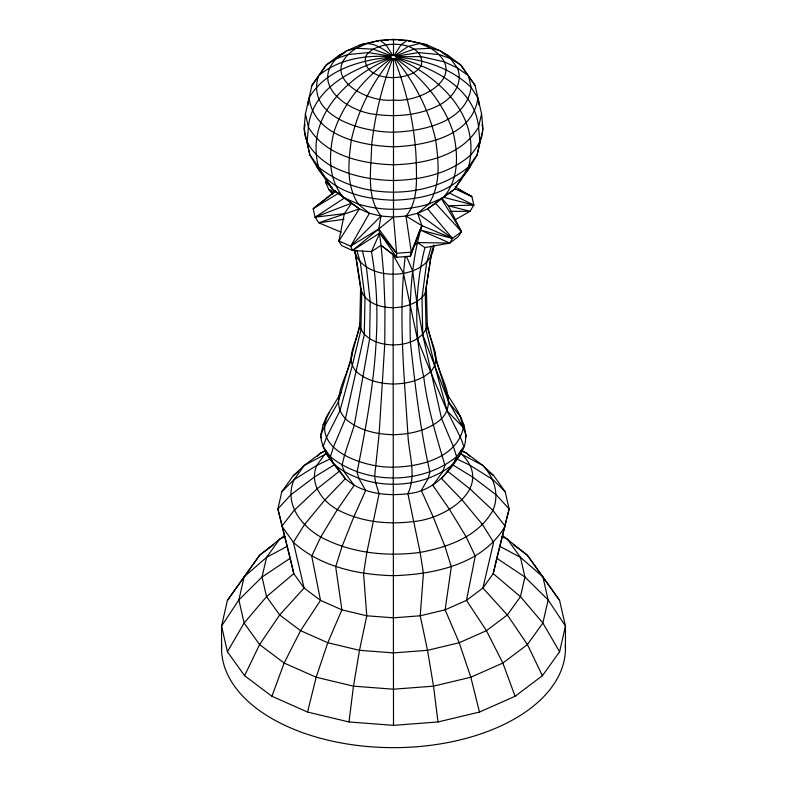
<?xml version="1.0" encoding="UTF-8"?>
<svg xmlns="http://www.w3.org/2000/svg" width="787" height="787" viewBox="0 0 787 787"><rect width="100%" height="100%" fill="white"/><g stroke="black" fill="none" stroke-linecap="round" stroke-linejoin="round"><path stroke-width="1.18" d="M445.727 392.447L447.114 394.376C458.526 411.483 474.168 434.286 460.149 454.542C448.403 473.833 431.797 491.708 407.902 493.685C386.309 496.39 362.197 493.616 345.316 478.712C335.262 465.629 322.267 453.046 320.634 435.693L324.116 427.056L337.987 402.669L350.756 359.364L359.738 325.11L360.594 288.445L354.583 249.479M308.002 105.301L308.415 100.775M305.415 113.938L304.008 128.861L309.852 154.911L316.443 166.077L332.36 189.126L359.384 208.87L369.378 213.297L381.016 216.081L393.5 217.035L405.984 216.081L417.622 213.297L427.616 208.87L454.64 189.126L470.557 166.077L477.148 154.911L482.992 128.861L481.585 113.938L475.073 85.419L460.729 64.957L448.393 55.68L440.149 50.752L426.485 44.702L407.115 40.383L393.5 39.35L379.885 40.383L360.515 44.702L346.851 50.752L338.607 55.68L326.271 64.957L311.927 85.419L305.415 113.938L308.415 127.1L307.058 142.231L309.852 154.911L318.509 166.972L332.36 189.126L359.384 208.87L338.902 240.96L341.578 245.603L352.546 250.463L371.434 251.643L381.075 245.347L378.813 228.938L381.016 216.081C365.532 196.465 371.425 168.27 371.641 145.133C374.907 115.669 381.892 86.54 392.674 58.917C405.944 56.487 383.299 52.542 392.674 58.917M405.246 256.434C398.163 315.341 404.184 374.71 407.863 433.627C408.551 453.519 416.923 474.531 407.902 493.685L420.13 552.405L423.426 573.408L420.219 615.788L427.518 650.318L433.519 686.156L438.005 721.964L393.5 725.348L348.995 721.964L307.53 712.048L271.918 696.269L244.59 675.708L227.413 651.764L221.55 626.068L227.413 600.383L259.582 555.278L284.422 535.494M348.995 721.964L353.481 686.156L359.482 650.318L366.781 615.788L363.574 573.408L366.87 552.405L379.098 493.685L375.645 482.716L374.642 476.322L379.137 433.627L384.764 343.939L384.981 306.792L383.594 273.109L381.075 245.347L396.599 257.28L410.312 256.237L421.881 225.662L417.622 213.297L428.797 204.04L443.415 197.567C459.087 179.21 458.319 154.744 453.214 132.511C443.514 102.113 421.34 76.821 395.743 58.445M355.508 252.922L361.715 293.354L360.889 330.156L352.212 365.748L339.886 410.971L326.477 437.424L323.123 446.583L330.402 456.726L333.747 464.153C366.772 490.96 420.228 490.96 453.253 464.153L456.598 456.726L463.877 446.583L460.523 437.424L447.114 410.971L434.788 365.748L426.111 330.156L425.285 293.354L431.758 251.771L433.735 245.042M394.326 58.917C406.997 92.148 415.379 127.396 416.293 163.057C416.559 180.833 418.113 201.6 405.984 216.081L421.881 225.662C410.607 263.055 409.201 303.103 410.381 341.991C415.133 385.65 420.16 429.289 429.928 472.121L428 478.732L421.32 490.468L433.184 516.882L444.95 546.463L451.305 566.738L445.117 609.836L459.215 642.733L470.823 677.243L479.47 712.048L438.005 721.964M381.075 245.347L396.599 257.28L396.599 253.276L379.787 233.011L352.546 250.463L350.658 246.164L338.902 240.96L344.342 213.661L351.72 203.105L315.115 217.173L313.177 208.693L335.341 191.133M441.596 198.088L448.324 205.761L461.507 231.644L458.221 236.739L449.81 243.065L424.921 247.58C414.336 289.823 414.169 334.357 423.721 376.806C427.469 407.223 436.273 436.264 445.019 465.442L442.284 472.407L432.85 485.363L449.623 509.602L466.258 537.029L475.25 556.134L466.494 600.363L486.445 630.672L502.844 663.048L515.082 696.269L479.47 712.048M305.022 124.405C301.313 142.044 316.433 156.869 330.215 165.398C349.664 175.826 371.592 180.046 393.5 180.528C421.045 179.839 450.016 173.671 471 154.695C477.857 146.431 484.999 135.6 481.978 124.405M307.442 139.614L306.9 141.975L308.042 144.001M325.936 450.439L320.742 453.007L304.392 465.314L293.374 475.555L281.825 491.659L277.88 508.933L293.787 573.644L304.097 588.017L320.506 600.363L341.883 609.836L366.781 615.788L393.5 617.825L420.219 615.788L445.117 609.836L466.494 600.363L482.903 588.017L493.213 573.644L509.12 508.933L505.175 491.659L493.626 475.555L482.608 465.314L466.258 453.007L461.064 450.439M341.273 392.447L326.477 416.687L323.123 424.803L320.634 435.693L321.608 437.828M359.954 323.585C358.98 339 343.24 357.908 356.481 371.7C366.506 380.76 380.347 383.702 393.5 384.036C406.653 383.702 420.494 380.76 430.519 371.7C443.76 357.908 428.02 339 427.046 323.585M431.492 252.922L425.285 293.354C412.772 312.911 366.998 313.452 360.594 288.445M426.406 288.445L427.262 325.11C421.301 351.484 365.699 351.484 359.738 325.11M481.585 113.938L478.585 127.1L479.942 142.231L477.148 154.911L468.491 166.972L454.64 189.126L427.616 208.87L452.486 238.431L449.81 243.065L417.494 242.583L413.214 246.675M460.926 451.108L460.149 454.542L454.837 461.31M515.082 696.269L542.41 675.708L559.587 651.764L565.45 626.068L559.587 600.383L527.418 555.278L502.578 535.494M307.53 712.048L316.177 677.243L327.786 642.733L341.883 609.836L335.695 566.738L342.05 546.463L353.816 516.882L365.68 490.468L359 478.732L357.072 472.121C371.444 399.904 384.686 325.11 371.434 251.643L379.787 233.011L396.599 257.28M497.02 557.048L509.12 508.933L496.4 495.013L472.869 477.197L452.24 464.546M431.237 246.498L426.633 262.819L421.989 297.939L422.747 334.859L441.576 418.694L453.587 447.085L456.598 456.726C421.724 485.028 365.276 485.028 330.402 456.726L333.413 447.085L345.424 418.694L364.253 334.859L365.011 297.939L360.367 262.819L357.121 251.132M352.212 352.97C350.441 373.923 327.392 399.57 345.424 418.694C358.449 430.469 376.412 434.286 393.5 434.719C410.588 434.286 428.551 430.469 441.576 418.694C459.608 399.57 436.559 373.923 434.788 352.97M433.942 245.741C430.981 282.208 361.026 283.812 354.239 249.587M419.56 231.093L410.312 256.237L411.296 252.155L421.881 225.662L452.486 238.431L461.507 231.644L441.359 198.462M271.918 696.269L284.156 663.048L300.555 630.672L320.506 600.363L311.75 556.134L320.742 537.029L337.377 509.602L354.15 485.363L344.716 472.407L341.981 465.442L344.44 455.388L354.248 425.334L369.624 338.892L370.234 301.874L366.447 267.393L362.364 250.797M338.902 240.96L339.768 238.736M465.392 437.828L466.366 435.693L462.884 427.056L449.013 402.669L422.747 334.859L416.766 301.874L412.624 270.905L406.456 256.296M244.59 675.708L259.582 644.563L279.67 614.952L304.097 588.017L293.374 542.302L281.825 526.208L294.112 510.389L316.836 489.061L339.748 470.96L333.678 463.238M478.958 144.001L480.1 141.975L479.558 139.614M393.5 58.976L393.5 217.035L378.813 228.938L350.658 246.164L369.378 213.297L358.203 204.04L343.585 197.567C327.913 179.21 328.681 154.744 333.786 132.511C343.486 102.113 365.66 76.821 391.257 58.445M227.413 651.764L244.127 623.029L266.537 596.654L293.787 573.644L290.275 558.219L262.061 577.009L238.864 599.92L221.55 626.068L221.55 648.38M455.152 186.853L471.885 196.632L473.823 205.112L470.026 211.3L455.25 219.721M394.326 55.375L400.967 44.829L407.115 40.383L426.485 44.702L428.433 45.98M311.927 85.419L326.271 64.957L336.364 58.641L346.851 50.752L356.304 48.243L367.195 43.423L379.885 40.383L386.033 44.829L392.674 55.375M470.557 166.077C455.112 192.382 421.773 199.308 393.5 200.213C365.227 199.308 331.888 192.382 316.443 166.077M329.251 412.831C307.855 449.83 366.339 468.344 393.5 467.124C421.301 466.789 459.342 457.04 463.877 424.803L462.559 422.963M323.123 424.803L324.441 422.963M227.413 600.383L259.582 555.278L273.758 544.614M453.322 463.238L441.684 478.712L462.235 500.109L482.608 524.722L493.626 542.302L482.903 588.017L507.33 614.952L527.418 644.563L542.41 675.708M391.916 58.73C372.379 82.242 357.78 110.308 351.277 140.263C348.375 161.728 345.975 184.837 358.203 204.04C381.105 211.054 405.895 211.054 428.797 204.04C441.025 184.837 438.625 161.728 435.723 140.263C429.22 110.308 414.621 82.242 395.084 58.73M350.658 246.164L381.016 216.081M281.825 491.659L294.112 479.637L304.392 465.314L327.048 453.43M317.466 456.185L320.742 453.007L325.228 451.02M352.546 250.463L378.813 228.938L396.599 253.276L411.296 252.155L405.984 216.081M459.815 180.774L461.694 179.288M334.898 191.743L313.177 208.693L339.049 192.953M332.606 194.025L328.779 189.451L325.493 182.171L327.294 180.813M293.374 475.555L298.204 471.915M326.703 452.83L324.765 454.286L316.836 465.343L294.112 479.637C283.664 503.188 300.86 525.647 320.742 537.029C351.041 553.212 386.427 556.842 420.13 552.405C447.97 547.24 478.329 536.557 492.888 510.389C499.745 494.59 494.216 477.256 482.608 465.314L459.952 453.43M395.084 55.562L407.932 46.492L419.805 43.423L430.696 48.243L440.149 50.752L450.636 58.641L460.729 64.957L475.073 85.419M358.567 45.98C369.929 39.252 383.072 48.509 391.916 55.562M341.283 232.254L318.774 222.8L315.115 217.173L344.844 197.724M334.76 464.546L314.131 477.197L290.6 495.013L277.88 508.933L289.98 557.048M287.501 546.158L266.537 557.373L244.127 576.812L238.864 599.92L244.127 623.029L259.582 644.563L284.156 663.048L316.177 677.243L353.481 686.156L393.5 689.205L433.519 686.156L470.823 677.243L502.844 663.048L527.418 644.563L542.873 623.029L548.136 599.92L542.873 576.812L520.463 557.373L499.499 546.158M390.755 58.061C348.031 76.123 305.189 116.21 318.509 166.972C359.098 200.528 427.902 200.528 468.491 166.972C481.811 116.21 438.969 76.123 396.245 58.061M331.022 458.526L316.836 465.343C308.848 483.188 322.05 501.132 337.377 509.602C360.751 522.086 388.04 524.89 414.041 521.466C446.485 518.751 496.095 486.218 460.297 452.83M338.607 55.68L343.968 53.3M285.219 536.655L279.67 539.075L266.537 557.373L262.061 577.009L266.537 596.654L279.67 614.952L300.555 630.672L327.786 642.733L359.482 650.318L393.5 652.895L427.518 650.318L459.215 642.733L486.445 630.672L507.33 614.952L520.463 596.654L524.939 577.009L520.463 557.373L507.33 539.075L501.781 536.655M395.743 55.847L413.903 49.148L430.696 48.243C471.088 74.116 422.304 103.186 393.5 100.087C364.696 103.186 315.912 74.116 356.304 48.243L373.097 49.148L391.257 55.847M359.384 208.87L318.774 222.8L344.027 219.268M390.431 57.618C355.98 66.806 312.498 86.826 308.415 127.1C325.464 156.141 362.276 163.794 393.5 164.788C424.724 163.794 461.536 156.141 478.585 127.1C474.502 86.826 431.02 66.806 396.569 57.618M396.245 56.231L418.487 52.591L439.057 54.539L450.636 58.641L457.227 67.83L468.491 75.768L471.128 87.367L477.955 98.041C472.643 136.181 425.423 145.644 393.5 146.795C361.577 145.644 314.357 136.181 309.045 98.041C325.07 69.935 360.151 60.186 390.322 57.146M315.115 217.173L344.342 213.661M376.422 40.894L378.862 40.708M381.302 40.521L388.621 39.96M391.06 39.783L395.94 39.783M449.229 192.894L473.823 205.112L448.324 205.761L470.026 211.3L450.705 211.369M332.045 187.375L325.493 182.171L327.874 182.141M396.569 56.674L421.37 56.615L444.311 61.858L457.227 67.83C463.868 82.665 452.889 97.578 440.149 104.622C420.72 114.991 398.035 117.322 376.422 114.479C350.599 112.757 309.783 86.275 336.364 58.641L347.943 54.539L368.513 52.591L390.755 56.231M390.431 56.674C365.306 54.864 338.312 59.074 318.509 75.768C305.317 117.096 363.319 132.295 393.5 132.186C422.845 131.134 466.258 122.428 471.128 87.367C451.236 68.164 423.77 59.31 396.678 57.146M398.379 39.96L405.698 40.521M408.138 40.708L410.578 40.894M443.593 197.291L473.823 205.112M449.81 243.065L419.983 229.952L452.486 238.431L417.622 213.297M443.032 53.3L448.393 55.68M461.772 451.02L466.258 453.007L469.534 456.185M335.036 192.264L328.779 189.451L332.921 193.789M454.355 188.546L471.885 196.632L458.89 189.637M455.978 458.526L470.164 465.343L492.888 479.637L505.175 491.659M325.493 182.171L329.891 184.374M417.494 242.583L424.921 247.58M488.796 471.915L493.626 475.555M513.242 544.614L527.418 555.278L559.587 600.383M447.252 470.96L470.164 489.061L492.888 510.389L505.175 526.208C482.805 564.328 434.483 574.372 393.5 575.681C357.918 574.785 320.486 566.817 293.374 542.302L304.392 524.722L324.765 500.109L345.316 478.712L339.748 470.96M325.306 179.288L327.185 180.774M435.28 203.105L461.507 231.644L459.215 228.879M393.5 725.348L393.087 254.998L403.406 273.109L417.376 338.892L430.519 371.7L447.114 410.971L462.884 427.056L460.523 416.687L449.013 402.669L436.244 359.364L427.262 325.11M332.163 461.31L326.851 454.542L326.074 451.108M457.749 412.831L460.523 416.687M559.587 651.764L542.873 623.029L520.463 596.654L493.213 573.644L496.725 558.219L524.939 577.009L548.136 599.92L565.45 626.068L565.45 648.38M478.585 100.775L478.998 105.301M393.5 217.035L396.599 253.276M393.5 39.35L393.5 55.316M565.341 644.858A171.95 99.27 0 0 1 393.5 747.65A171.95 99.27 0 0 1 221.659 644.858M365.63 56.615C361.017 82.507 412.014 83.255 421.37 65.232C425.983 39.34 374.986 38.593 365.63 56.615"/></g></svg>
